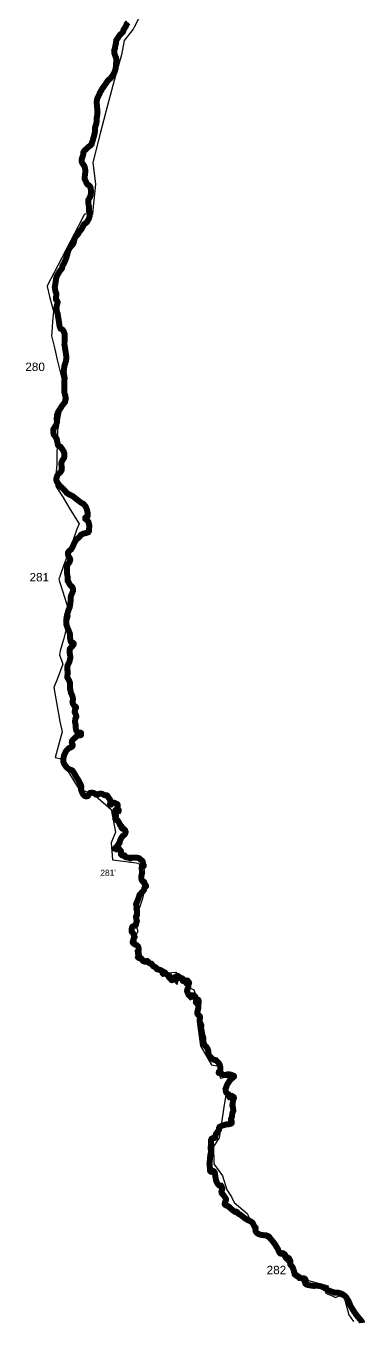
# Model space of a CAD drawing. Header units: metres. Extents: x 290946 to 378809, y 1824167 to 1998918.
# Drawn here: x 319097 to 321930, y 1845792 to 1856606 of the extents above; entities that cross this region are included whole.
import ezdxf

# ---------------------------------------------------------------- set-up
doc = ezdxf.new("R2010")
doc.units = ezdxf.units.M
for name, color, linetype in [('COASTLINE', 5, 'Continuous'), ('DISTRICT BOUNDRY', 86, 'Continuous'), ('NATURALLY PROTECTED', 3, 'Continuous')]:
    doc.layers.add(name, color=color, linetype=linetype)
doc.styles.get("Standard").update_dxf_attribs({"font": 'arial.ttf'})

msp = doc.modelspace()

# ---------------------------------------------------------------- linework, layer by layer
at = {"layer": 'COASTLINE', "const_width": 50, "flags": 128}
msp.add_lwpolyline([(319950, 1856635), (319939, 1856622), (319934, 1856607), (319928, 1856596), (319920, 1856585), (319912, 1856573), (319910, 1856561), (319905, 1856551), (319893, 1856539), (319882, 1856531), (319872, 1856516), (319858, 1856494), (319852, 1856485), (319850, 1856473), (319850, 1856462), (319846, 1856450), (319843, 1856437), (319842, 1856429), (319842, 1856419), (319836, 1856407), (319834, 1856398), (319835, 1856385), (319837, 1856372), (319841, 1856363), (319846, 1856348), (319851, 1856335), (319853, 1856319), (319851, 1856302), (319849, 1856285), (319848, 1856265), (319845, 1856242), (319836, 1856217), (319821, 1856190), (319804, 1856168), (319785, 1856152), (319774, 1856137), (319750, 1856102), (319730, 1856074), (319718, 1856051), (319692, 1855996), (319688, 1855972), (319689, 1855949), (319692, 1855918), (319695, 1855886), (319693, 1855862), (319688, 1855834), (319688, 1855812), (319685, 1855788), (319679, 1855772), (319674, 1855752), (319674, 1855732), (319672, 1855711), (319664, 1855680), (319656, 1855650), (319649, 1855629), (319645, 1855615), (319634, 1855605), (319620, 1855594), (319585, 1855562), (319577, 1855548), (319576, 1855533), (319572, 1855517), (319566, 1855500), (319562, 1855484), (319562, 1855473), (319567, 1855460), (319577, 1855445), (319585, 1855433), (319588, 1855424), (319591, 1855414), (319593, 1855400), (319592, 1855387), (319592, 1855377), (319590, 1855360), (319588, 1855343), (319587, 1855335), (319587, 1855326), (319591, 1855319), (319597, 1855306), (319603, 1855291), (319612, 1855279), (319623, 1855273), (319628, 1855268), (319634, 1855260), (319637, 1855252), (319639, 1855238), (319642, 1855223), (319640, 1855207), (319638, 1855193), (319632, 1855173), (319627, 1855164), (319620, 1855154), (319618, 1855148), (319618, 1855138), (319618, 1855126), (319621, 1855107), (319625, 1855086), (319625, 1855078), (319625, 1855071), (319623, 1855066), (319623, 1855061), (319624, 1855055), (319628, 1855047), (319630, 1855038), (319631, 1855027), (319628, 1855009), (319624, 1854997), (319616, 1854981), (319608, 1854968), (319601, 1854960), (319596, 1854956), (319589, 1854952), (319585, 1854949), (319581, 1854945), (319579, 1854940), (319571, 1854923), (319559, 1854903), (319546, 1854889), (319543, 1854884), (319539, 1854876), (319530, 1854861), (319522, 1854853), (319513, 1854845), (319507, 1854835), (319500, 1854814), (319497, 1854796), (319492, 1854784), (319483, 1854773), (319473, 1854762), (319464, 1854750), (319455, 1854736), (319450, 1854721), (319445, 1854706), (319441, 1854689), (319437, 1854675), (319433, 1854662), (319423, 1854638), (319414, 1854619), (319406, 1854605), (319401, 1854594), (319398, 1854579), (319394, 1854572), (319385, 1854562), (319378, 1854553), (319368, 1854535), (319359, 1854522), (319352, 1854506), (319348, 1854488), (319347, 1854478), (319344, 1854457), (319338, 1854422), (319339, 1854410), (319344, 1854385), (319347, 1854378), (319351, 1854367), (319351, 1854357), (319348, 1854336), (319347, 1854322), (319349, 1854316), (319356, 1854308), (319359, 1854303), (319362, 1854294), (319359, 1854283), (319356, 1854270), (319352, 1854250), (319353, 1854235), (319356, 1854215), (319362, 1854199), (319371, 1854141), (319378, 1854094), (319386, 1854074), (319401, 1854067), (319411, 1854054), (319420, 1854031), (319419, 1853940), (319429, 1853877), (319435, 1853835), (319432, 1853805), (319419, 1853765), (319412, 1853713), (319420, 1853664), (319418, 1853624), (319418, 1853580), (319418, 1853540), (319426, 1853514), (319430, 1853488), (319423, 1853460), (319399, 1853430), (319365, 1853376), (319357, 1853353), (319354, 1853324), (319356, 1853291), (319350, 1853272), (319338, 1853251), (319326, 1853232), (319325, 1853210), (319329, 1853189), (319342, 1853171), (319352, 1853157), (319358, 1853133), (319364, 1853101), (319369, 1853095), (319386, 1853086), (319398, 1853070), (319405, 1853059), (319413, 1853046), (319418, 1853032), (319419, 1853008), (319415, 1852992), (319401, 1852973), (319392, 1852948), (319394, 1852931), (319397, 1852911), (319395, 1852890), (319386, 1852875), (319364, 1852855), (319356, 1852838), (319351, 1852819), (319352, 1852806), (319356, 1852793), (319370, 1852774), (319384, 1852756), (319407, 1852736), (319423, 1852719), (319437, 1852701), (319459, 1852687), (319487, 1852674), (319555, 1852621), (319579, 1852607), (319596, 1852587), (319600, 1852577), (319607, 1852559), (319613, 1852529), (319614, 1852519), (319612, 1852507), (319605, 1852502), (319598, 1852498), (319595, 1852496), (319592, 1852492), (319592, 1852485), (319599, 1852479), (319610, 1852470), (319619, 1852458), (319623, 1852445), (319626, 1852428), (319625, 1852404), (319625, 1852388), (319622, 1852377), (319617, 1852371), (319594, 1852364), (319574, 1852359), (319556, 1852349), (319547, 1852337), (319536, 1852325), (319522, 1852315), (319517, 1852307), (319506, 1852292), (319494, 1852266), (319484, 1852244), (319475, 1852229), (319465, 1852220), (319456, 1852214), (319449, 1852203), (319448, 1852189), (319452, 1852172), (319460, 1852161), (319466, 1852149), (319467, 1852139), (319464, 1852129), (319454, 1852112), (319444, 1852100), (319441, 1852091), (319439, 1852075), (319440, 1852053), (319440, 1852030), (319443, 1852013), (319445, 1851998), (319447, 1851982), (319445, 1851969), (319447, 1851963), (319453, 1851956), (319458, 1851943), (319468, 1851928), (319478, 1851919), (319486, 1851911), (319490, 1851898), (319490, 1851881), (319480, 1851855), (319473, 1851840), (319470, 1851820), (319470, 1851796), (319467, 1851772), (319463, 1851746), (319455, 1851727), (319447, 1851703), (319440, 1851678), (319436, 1851655), (319433, 1851623), (319435, 1851600), (319441, 1851581), (319447, 1851566), (319455, 1851547), (319463, 1851528), (319466, 1851511), (319464, 1851493), (319468, 1851474), (319471, 1851458), (319473, 1851454), (319477, 1851451), (319487, 1851449), (319493, 1851446), (319496, 1851442), (319496, 1851437), (319495, 1851431), (319488, 1851423), (319478, 1851413), (319464, 1851397), (319462, 1851389), (319461, 1851380), (319462, 1851366), (319465, 1851348), (319467, 1851335), (319468, 1851329), (319467, 1851317), (319463, 1851302), (319460, 1851288), (319451, 1851271), (319445, 1851258), (319443, 1851246), (319442, 1851233), (319444, 1851225), (319443, 1851219), (319445, 1851210), (319447, 1851199), (319446, 1851189), (319444, 1851178), (319442, 1851163), (319443, 1851157), (319447, 1851151), (319453, 1851140), (319460, 1851126), (319464, 1851115), (319466, 1851104), (319466, 1851092), (319464, 1851083), (319465, 1851065), (319468, 1851054), (319473, 1851030), (319483, 1851008), (319489, 1850987), (319490, 1850976), (319489, 1850968), (319488, 1850962), (319486, 1850954), (319488, 1850941), (319495, 1850928), (319500, 1850922), (319508, 1850916), (319512, 1850913), (319515, 1850908), (319515, 1850904), (319512, 1850900), (319509, 1850894), (319507, 1850888), (319505, 1850876), (319505, 1850867), (319512, 1850849), (319516, 1850841), (319518, 1850830), (319516, 1850825), (319512, 1850819), (319509, 1850812), (319509, 1850806), (319508, 1850799), (319507, 1850787), (319509, 1850775), (319512, 1850761), (319513, 1850742), (319514, 1850725), (319518, 1850713), (319525, 1850702), (319533, 1850697), (319545, 1850697), (319552, 1850696), (319557, 1850693), (319558, 1850689), (319558, 1850683), (319557, 1850678), (319554, 1850675), (319549, 1850674), (319539, 1850675), (319533, 1850674), (319526, 1850670), (319511, 1850657), (319490, 1850637), (319484, 1850631), (319482, 1850626), (319480, 1850614), (319481, 1850608), (319486, 1850599), (319488, 1850594), (319488, 1850588), (319484, 1850581), (319478, 1850576), (319470, 1850572), (319462, 1850570), (319456, 1850567), (319450, 1850561), (319438, 1850549), (319431, 1850540), (319416, 1850507), (319413, 1850493), (319410, 1850482), (319410, 1850471), (319410, 1850455), (319414, 1850439), (319430, 1850415), (319441, 1850402), (319455, 1850391), (319464, 1850388), (319475, 1850385), (319483, 1850381), (319491, 1850371), (319502, 1850354), (319519, 1850324), (319532, 1850304), (319544, 1850282), (319551, 1850269), (319557, 1850256), (319559, 1850247), (319559, 1850238), (319558, 1850228), (319558, 1850217), (319565, 1850201), (319570, 1850187), (319577, 1850177), (319585, 1850169), (319591, 1850165), (319598, 1850164), (319607, 1850164), (319612, 1850165), (319617, 1850169), (319622, 1850179), (319628, 1850187), (319631, 1850191), (319637, 1850193), (319649, 1850194), (319661, 1850192), (319672, 1850187), (319679, 1850182), (319683, 1850178), (319689, 1850177), (319696, 1850178), (319707, 1850184), (319716, 1850186), (319723, 1850186), (319735, 1850183), (319750, 1850175), (319757, 1850173), (319763, 1850173), (319768, 1850173), (319771, 1850173), (319774, 1850171), (319777, 1850168), (319783, 1850159), (319790, 1850149), (319797, 1850141), (319801, 1850132), (319802, 1850122), (319802, 1850114), (319801, 1850104), (319800, 1850099), (319800, 1850097), (319800, 1850096), (319802, 1850094), (319805, 1850094), (319808, 1850095), (319810, 1850098), (319813, 1850102), (319817, 1850106), (319822, 1850110), (319827, 1850111), (319831, 1850111), (319838, 1850109), (319844, 1850105), (319853, 1850102), (319859, 1850098), (319862, 1850096), (319863, 1850093), (319863, 1850090), (319863, 1850087), (319862, 1850073), (319865, 1850062), (319865, 1850058), (319871, 1850051), (319873, 1850048), (319873, 1850045), (319872, 1850043), (319871, 1850041), (319869, 1850041), (319869, 1850041), (319862, 1850044), (319855, 1850048), (319849, 1850050), (319847, 1850050), (319845, 1850048), (319843, 1850045), (319842, 1850042), (319843, 1850036), (319845, 1850028), (319848, 1850021), (319849, 1850015), (319850, 1850010), (319850, 1850004), (319849, 1849998), (319846, 1849992), (319845, 1849988), (319844, 1849982), (319843, 1849978), (319844, 1849974), (319848, 1849969), (319855, 1849965), (319862, 1849963), (319865, 1849960), (319868, 1849954), (319873, 1849947), (319875, 1849942), (319878, 1849936), (319881, 1849929), (319884, 1849923), (319888, 1849918), (319893, 1849916), (319895, 1849913), (319897, 1849910), (319897, 1849907), (319897, 1849902), (319897, 1849899), (319898, 1849897), (319901, 1849894), (319905, 1849892), (319912, 1849891), (319916, 1849890), (319920, 1849887), (319924, 1849883), (319926, 1849879), (319928, 1849873), (319929, 1849869), (319929, 1849865), (319929, 1849861), (319928, 1849856), (319925, 1849849), (319922, 1849845), (319919, 1849842), (319915, 1849839), (319904, 1849830), (319897, 1849821), (319890, 1849809), (319882, 1849790), (319880, 1849780), (319879, 1849774), (319873, 1849769), (319865, 1849756), (319861, 1849752), (319860, 1849749), (319859, 1849746), (319858, 1849744), (319856, 1849741), (319851, 1849736), (319848, 1849735), (319846, 1849734), (319845, 1849733), (319844, 1849731), (319845, 1849730), (319845, 1849728), (319847, 1849728), (319849, 1849728), (319851, 1849726), (319852, 1849724), (319853, 1849721), (319854, 1849720), (319857, 1849720), (319861, 1849721), (319864, 1849725), (319866, 1849727), (319867, 1849728), (319872, 1849727), (319875, 1849726), (319877, 1849721), (319879, 1849717), (319881, 1849715), (319887, 1849710), (319890, 1849707), (319891, 1849704), (319891, 1849699), (319891, 1849693), (319890, 1849687), (319890, 1849682), (319891, 1849678), (319895, 1849674), (319899, 1849671), (319904, 1849669), (319909, 1849670), (319913, 1849671), (319915, 1849671), (319918, 1849671), (319921, 1849670), (319924, 1849666), (319927, 1849657), (319931, 1849654), (319935, 1849653), (319941, 1849653), (319948, 1849652), (319959, 1849649), (319966, 1849645), (319969, 1849645), (319972, 1849645), (319975, 1849648), (319977, 1849650), (319979, 1849652), (319987, 1849652), (320004, 1849652), (320017, 1849651), (320028, 1849650), (320036, 1849648), (320042, 1849646), (320048, 1849641), (320052, 1849637), (320067, 1849626), (320073, 1849617), (320075, 1849610), (320074, 1849602), (320074, 1849593), (320075, 1849590), (320076, 1849590), (320077, 1849588), (320080, 1849586), (320081, 1849585), (320081, 1849583), (320081, 1849581), (320079, 1849579), (320077, 1849578), (320072, 1849574), (320067, 1849571), (320066, 1849571), (320064, 1849568), (320063, 1849562), (320065, 1849551), (320067, 1849538), (320068, 1849524), (320064, 1849509), (320060, 1849493), (320060, 1849482), (320063, 1849466), (320071, 1849454), (320076, 1849452), (320080, 1849450), (320084, 1849448), (320086, 1849445), (320087, 1849442), (320087, 1849437), (320087, 1849433), (320089, 1849429), (320091, 1849427), (320095, 1849423), (320098, 1849421), (320099, 1849418), (320099, 1849415), (320099, 1849411), (320096, 1849407), (320092, 1849403), (320088, 1849399), (320086, 1849395), (320085, 1849389), (320084, 1849383), (320079, 1849375), (320072, 1849367), (320065, 1849361), (320047, 1849340), (320044, 1849334), (320039, 1849318), (320035, 1849307), (320032, 1849298), (320028, 1849288), (320020, 1849271), (320017, 1849262), (320018, 1849253), (320020, 1849246), (320022, 1849240), (320022, 1849238), (320020, 1849225), (320021, 1849216), (320025, 1849207), (320026, 1849199), (320026, 1849194), (320024, 1849187), (320024, 1849180), (320025, 1849175), (320024, 1849168), (320021, 1849163), (320017, 1849159), (320016, 1849156), (320017, 1849153), (320018, 1849147), (320018, 1849141), (320019, 1849136), (320021, 1849130), (320023, 1849125), (320024, 1849121), (320022, 1849115), (320019, 1849110), (320019, 1849105), (320018, 1849098), (320017, 1849093), (320015, 1849088), (320013, 1849085), (320010, 1849083), (320002, 1849081), (319992, 1849077), (319986, 1849074), (319984, 1849071), (319983, 1849066), (319981, 1849057), (319979, 1849047), (319979, 1849039), (319980, 1849033), (319983, 1849029), (319986, 1849026), (319990, 1849021), (319996, 1849009), (320002, 1848995), (320004, 1848990), (320004, 1848985), (320002, 1848981), (319997, 1848975), (319995, 1848970), (319995, 1848964), (319996, 1848957), (319996, 1848954), (319995, 1848952), (319992, 1848951), (319989, 1848948), (319988, 1848943), (319990, 1848939), (319997, 1848932), (320007, 1848926), (320019, 1848920), (320026, 1848917), (320031, 1848912), (320035, 1848905), (320038, 1848896), (320038, 1848887), (320038, 1848880), (320037, 1848874), (320036, 1848870), (320035, 1848869), (320034, 1848869), (320033, 1848869), (320032, 1848869), (320031, 1848868), (320031, 1848867), (320032, 1848862), (320032, 1848859), (320033, 1848850), (320034, 1848846), (320036, 1848841), (320038, 1848838), (320037, 1848836), (320035, 1848833), (320035, 1848830), (320036, 1848828), (320035, 1848825), (320033, 1848822), (320032, 1848819), (320033, 1848817), (320041, 1848812), (320046, 1848810), (320052, 1848810), (320057, 1848810), (320060, 1848808), (320063, 1848802), (320067, 1848800), (320070, 1848797), (320071, 1848794), (320073, 1848789), (320076, 1848786), (320082, 1848784), (320086, 1848782), (320090, 1848781), (320095, 1848781), (320101, 1848785), (320104, 1848786), (320107, 1848786), (320111, 1848786), (320115, 1848783), (320117, 1848778), (320120, 1848774), (320124, 1848772), (320130, 1848768), (320137, 1848765), (320141, 1848764), (320144, 1848764), (320148, 1848762), (320151, 1848758), (320155, 1848751), (320159, 1848745), (320163, 1848742), (320165, 1848740), (320170, 1848738), (320175, 1848737), (320179, 1848735), (320183, 1848732), (320185, 1848727), (320188, 1848721), (320192, 1848718), (320200, 1848717), (320210, 1848714), (320218, 1848712), (320225, 1848708), (320232, 1848705), (320236, 1848702), (320237, 1848695), (320238, 1848688), (320239, 1848684), (320240, 1848682), (320242, 1848680), (320245, 1848681), (320249, 1848684), (320251, 1848688), (320254, 1848691), (320256, 1848692), (320258, 1848691), (320260, 1848688), (320262, 1848686), (320264, 1848683), (320268, 1848678), (320274, 1848673), (320280, 1848670), (320284, 1848668), (320288, 1848666), (320288, 1848661), (320289, 1848657), (320290, 1848655), (320292, 1848654), (320296, 1848655), (320300, 1848655), (320302, 1848653), (320303, 1848650), (320302, 1848646), (320301, 1848643), (320303, 1848641), (320306, 1848640), (320309, 1848638), (320311, 1848636), (320310, 1848632), (320312, 1848629), (320315, 1848627), (320320, 1848628), (320327, 1848631), (320331, 1848635), (320334, 1848640), (320338, 1848646), (320341, 1848650), (320342, 1848651), (320343, 1848652), (320346, 1848653), (320348, 1848653), (320351, 1848652), (320352, 1848650), (320352, 1848647), (320350, 1848636), (320349, 1848632), (320349, 1848631), (320350, 1848630), (320351, 1848633), (320355, 1848643), (320357, 1848655), (320358, 1848659), (320359, 1848661), (320362, 1848662), (320368, 1848661), (320372, 1848658), (320374, 1848651), (320376, 1848647), (320378, 1848645), (320386, 1848645), (320394, 1848644), (320403, 1848641), (320407, 1848637), (320408, 1848632), (320408, 1848627), (320408, 1848623), (320409, 1848620), (320414, 1848618), (320422, 1848617), (320429, 1848617), (320434, 1848618), (320436, 1848620), (320439, 1848623), (320442, 1848624), (320446, 1848623), (320449, 1848620), (320453, 1848615), (320458, 1848608), (320458, 1848604), (320459, 1848601), (320458, 1848599), (320457, 1848597), (320455, 1848595), (320454, 1848593), (320454, 1848591), (320454, 1848588), (320455, 1848585), (320455, 1848581), (320454, 1848575), (320453, 1848569), (320450, 1848558), (320445, 1848548), (320444, 1848544), (320443, 1848536), (320445, 1848529), (320448, 1848521), (320451, 1848516), (320453, 1848509), (320455, 1848503), (320458, 1848500), (320463, 1848497), (320467, 1848495), (320471, 1848490), (320472, 1848488), (320474, 1848486), (320476, 1848487), (320477, 1848488), (320478, 1848493), (320480, 1848497), (320483, 1848500), (320485, 1848501), (320491, 1848501), (320498, 1848499), (320506, 1848495), (320512, 1848489), (320514, 1848484), (320515, 1848475), (320515, 1848472), (320516, 1848465), (320518, 1848458), (320519, 1848450), (320517, 1848441), (320518, 1848439), (320519, 1848438), (320520, 1848439), (320524, 1848447), (320528, 1848457), (320529, 1848461), (320532, 1848463), (320534, 1848463), (320537, 1848462), (320539, 1848458), (320540, 1848451), (320539, 1848438), (320537, 1848407), (320536, 1848392), (320534, 1848378), (320529, 1848364), (320528, 1848357), (320528, 1848353), (320529, 1848347), (320532, 1848342), (320535, 1848337), (320539, 1848335), (320545, 1848331), (320548, 1848328), (320551, 1848321), (320551, 1848313), (320550, 1848305), (320548, 1848289), (320549, 1848279), (320552, 1848270), (320557, 1848261), (320561, 1848252), (320563, 1848247), (320563, 1848241), (320561, 1848235), (320559, 1848228), (320559, 1848224), (320560, 1848219), (320563, 1848210), (320565, 1848204), (320566, 1848197), (320567, 1848190), (320569, 1848179), (320571, 1848169), (320574, 1848158), (320576, 1848154), (320578, 1848147), (320578, 1848142), (320580, 1848125), (320580, 1848112), (320581, 1848104), (320585, 1848095), (320587, 1848089), (320590, 1848083), (320593, 1848079), (320598, 1848074), (320603, 1848070), (320610, 1848060), (320614, 1848053), (320617, 1848046), (320620, 1848035), (320621, 1848024), (320622, 1848017), (320622, 1848013), (320622, 1848010), (320623, 1848007), (320625, 1848001), (320630, 1847995), (320634, 1847990), (320640, 1847983), (320644, 1847979), (320651, 1847971), (320655, 1847967), (320661, 1847964), (320663, 1847962), (320668, 1847960), (320674, 1847959), (320678, 1847959), (320682, 1847958), (320685, 1847957), (320687, 1847954), (320692, 1847949), (320698, 1847943), (320705, 1847936), (320709, 1847930), (320714, 1847922), (320716, 1847918), (320719, 1847909), (320720, 1847900), (320720, 1847888), (320721, 1847879), (320720, 1847874), (320716, 1847868), (320710, 1847860), (320708, 1847858), (320707, 1847854), (320707, 1847853), (320708, 1847851), (320711, 1847850), (320717, 1847849), (320724, 1847848), (320731, 1847845), (320745, 1847837), (320752, 1847835), (320757, 1847834), (320763, 1847834), (320768, 1847834), (320771, 1847834), (320774, 1847834), (320776, 1847834), (320778, 1847835), (320781, 1847838), (320783, 1847840), (320792, 1847840), (320804, 1847837), (320816, 1847834), (320828, 1847829), (320831, 1847828), (320834, 1847825), (320835, 1847822), (320835, 1847820), (320833, 1847817), (320829, 1847814), (320810, 1847799), (320803, 1847792), (320799, 1847788), (320791, 1847773), (320783, 1847761), (320779, 1847756), (320774, 1847744), (320771, 1847734), (320768, 1847726), (320766, 1847722), (320764, 1847717), (320765, 1847708), (320768, 1847692), (320772, 1847685), (320782, 1847677), (320789, 1847673), (320794, 1847665), (320796, 1847659), (320796, 1847652), (320797, 1847648), (320799, 1847646), (320801, 1847646), (320804, 1847647), (320809, 1847650), (320813, 1847655), (320816, 1847657), (320818, 1847658), (320822, 1847656), (320827, 1847653), (320830, 1847651), (320833, 1847649), (320834, 1847646), (320834, 1847640), (320832, 1847634), (320830, 1847628), (320828, 1847623), (320826, 1847618), (320826, 1847613), (320825, 1847605), (320824, 1847597), (320823, 1847589), (320822, 1847583), (320822, 1847577), (320825, 1847567), (320827, 1847557), (320828, 1847548), (320829, 1847539), (320829, 1847533), (320827, 1847528), (320824, 1847521), (320821, 1847514), (320820, 1847507), (320819, 1847496), (320818, 1847487), (320815, 1847476), (320812, 1847471), (320810, 1847466), (320809, 1847461), (320810, 1847455), (320814, 1847448), (320816, 1847444), (320817, 1847440), (320817, 1847436), (320816, 1847433), (320815, 1847430), (320811, 1847427), (320805, 1847426), (320791, 1847422), (320780, 1847422), (320775, 1847421), (320765, 1847419), (320758, 1847417), (320746, 1847413), (320730, 1847408), (320719, 1847402), (320715, 1847400), (320712, 1847396), (320710, 1847391), (320710, 1847383), (320709, 1847375), (320704, 1847367), (320697, 1847358), (320691, 1847349), (320686, 1847343), (320684, 1847339), (320680, 1847327), (320677, 1847316), (320676, 1847309), (320672, 1847306), (320663, 1847304), (320655, 1847304), (320648, 1847301), (320647, 1847299), (320644, 1847293), (320642, 1847285), (320642, 1847277), (320644, 1847266), (320644, 1847257), (320643, 1847246), (320640, 1847233), (320640, 1847214), (320644, 1847202), (320644, 1847191), (320641, 1847179), (320637, 1847162), (320635, 1847143), (320634, 1847128), (320632, 1847108), (320630, 1847092), (320632, 1847073), (320634, 1847057), (320634, 1847043), (320635, 1847033), (320637, 1847029), (320641, 1847025), (320644, 1847024), (320648, 1847025), (320652, 1847032), (320662, 1847031), (320670, 1847025), (320675, 1847016), (320680, 1846981), (320685, 1846953), (320692, 1846935), (320699, 1846924), (320703, 1846917), (320708, 1846912), (320716, 1846909), (320722, 1846909), (320724, 1846909), (320727, 1846909), (320729, 1846906), (320730, 1846901), (320731, 1846895), (320735, 1846890), (320737, 1846885), (320736, 1846877), (320734, 1846869), (320731, 1846863), (320730, 1846857), (320731, 1846850), (320734, 1846844), (320742, 1846836), (320748, 1846828), (320761, 1846809), (320767, 1846799), (320768, 1846791), (320766, 1846780), (320759, 1846766), (320758, 1846761), (320757, 1846755), (320758, 1846751), (320763, 1846746), (320777, 1846740), (320789, 1846735), (320798, 1846727), (320808, 1846717), (320833, 1846696), (320839, 1846692), (320846, 1846689), (320853, 1846689), (320855, 1846690), (320859, 1846688), (320864, 1846683), (320868, 1846677), (320874, 1846673), (320886, 1846667), (320910, 1846648), (320921, 1846638), (320932, 1846632), (320941, 1846625), (320947, 1846622), (320956, 1846618), (320965, 1846614), (320974, 1846610), (320983, 1846604), (320990, 1846598), (320994, 1846589), (321001, 1846577), (321006, 1846566), (321009, 1846562), (321015, 1846557), (321016, 1846553), (321015, 1846547), (321014, 1846537), (321015, 1846529), (321021, 1846519), (321031, 1846509), (321042, 1846503), (321061, 1846497), (321074, 1846495), (321094, 1846493), (321102, 1846493), (321116, 1846489), (321129, 1846480), (321140, 1846465), (321164, 1846436), (321181, 1846413), (321187, 1846402), (321201, 1846380), (321211, 1846355), (321217, 1846346), (321222, 1846341), (321228, 1846340), (321235, 1846343), (321241, 1846344), (321248, 1846342), (321258, 1846335), (321263, 1846327), (321266, 1846324), (321268, 1846320), (321269, 1846316), (321269, 1846313), (321269, 1846310), (321270, 1846308), (321272, 1846306), (321275, 1846305), (321279, 1846306), (321284, 1846306), (321287, 1846305), (321291, 1846303), (321296, 1846298), (321299, 1846292), (321303, 1846285), (321306, 1846278), (321306, 1846274), (321307, 1846265), (321306, 1846258), (321305, 1846252), (321305, 1846250), (321306, 1846247), (321310, 1846243), (321317, 1846237), (321320, 1846232), (321324, 1846226), (321327, 1846221), (321330, 1846211), (321334, 1846202), (321337, 1846186), (321341, 1846174), (321342, 1846167), (321345, 1846165), (321347, 1846162), (321351, 1846160), (321355, 1846157), (321357, 1846155), (321361, 1846153), (321365, 1846150), (321370, 1846147), (321375, 1846143), (321378, 1846139), (321381, 1846136), (321383, 1846135), (321387, 1846135), (321392, 1846135), (321396, 1846135), (321400, 1846134), (321403, 1846133), (321406, 1846133), (321409, 1846134), (321413, 1846134), (321418, 1846133), (321423, 1846132), (321427, 1846129), (321430, 1846126), (321433, 1846121), (321434, 1846117), (321434, 1846112), (321433, 1846107), (321430, 1846102), (321429, 1846101), (321428, 1846100), (321429, 1846097), (321431, 1846095), (321432, 1846093), (321432, 1846091), (321432, 1846089), (321434, 1846086), (321440, 1846082), (321447, 1846079), (321457, 1846077), (321470, 1846075), (321484, 1846072), (321501, 1846070), (321510, 1846071), (321518, 1846072), (321531, 1846072), (321546, 1846070), (321563, 1846066), (321581, 1846059), (321590, 1846054), (321605, 1846044), (321616, 1846037), (321639, 1846026), (321662, 1846019), (321671, 1846015), (321678, 1846013), (321685, 1846013), (321691, 1846013), (321705, 1846013), (321722, 1846009), (321736, 1846003), (321754, 1845992), (321768, 1845980), (321773, 1845973), (321780, 1845962), (321790, 1845946), (321798, 1845929), (321806, 1845909), (321817, 1845889), (321836, 1845858), (321857, 1845827), (321889, 1845789), (321901, 1845774), (321904, 1845769), (321905, 1845760)], dxfattribs=at)
at = {"layer": 'DISTRICT BOUNDRY'}
msp.add_polyline3d([(320102, 1856788, 0), (320001, 1856595, 0), (319992, 1856579, 0), (319918, 1856483, 0), (319896, 1856363, 0), (319835, 1856149, 0), (319777, 1855939, 0), (319718, 1855707, 0), (319657, 1855463, 0), (319679, 1855282, 0), (319657, 1855067, 0), (319654, 1855029, 0), (319638, 1855031, 0), (319593, 1855035, 0), (319584, 1855025, 0), (319533, 1854927, 0), (319330, 1854537, 0), (319281, 1854443, 0), (319275, 1854426, 0), (319295, 1854344, 0), (319328, 1854219, 0), (319320, 1854133, 0), (319312, 1854045, 0), (319310, 1854015, 0), (319316, 1853991, 0), (319338, 1853903, 0), (319359, 1853814, 0), (319379, 1853725, 0), (319402, 1853636, 0), (319417, 1853565, 0), (319407, 1853497, 0), (319376, 1853307, 0), (319362, 1853219, 0), (319361, 1853130, 0), (319356, 1853038, 0), (319354, 1852941, 0), (319347, 1852848, 0), (319347, 1852757, 0), (319355, 1852742, 0), (319407, 1852662, 0), (319457, 1852577, 0), (319509, 1852496, 0), (319541, 1852441, 0), (319523, 1852397, 0), (319488, 1852299, 0), (319452, 1852199, 0), (319413, 1852098, 0), (319379, 1852003, 0), (319372, 1851979, 0), (319378, 1851960, 0), (319405, 1851873, 0), (319433, 1851785, 0), (319458, 1851704, 0), (319464, 1851671, 0), (319437, 1851573, 0), (319410, 1851476, 0), (319382, 1851379, 0), (319377, 1851347, 0), (319397, 1851294, 0), (319405, 1851269, 0), (319360, 1851150, 0), (319331, 1851073, 0), (319369, 1850853, 0), (319379, 1850788, 0), (319400, 1850702, 0), (319342, 1850487, 0), (319394, 1850476, 0), (319415, 1850468, 0), (319410, 1850432, 0), (319533, 1850236, 0), (319678, 1850169, 0), (319810, 1850053, 0), (319846, 1849864, 0), (319810, 1849774, 0), (319821, 1849632, 0), (320040, 1849606, 0), (320083, 1849471, 0), (320097, 1849423, 0), (320072, 1849310, 0), (320028, 1849183, 0), (320016, 1849091, 0), (320032, 1849034, 0), (319996, 1848966, 0), (320053, 1848878, 0), (320065, 1848795, 0), (320283, 1848689, 0), (320350, 1848694, 0), (320423, 1848584, 0), (320500, 1848546, 0), (320554, 1848390, 0), (320526, 1848280, 0), (320555, 1848078, 0), (320648, 1847918, 0), (320705, 1847908, 0), (320720, 1847807, 0), (320746, 1847813, 0), (320754, 1847825, 0), (320794, 1847830, 0), (320756, 1847600, 0), (320710, 1847307, 0), (320665, 1847235, 0), (320667, 1847091, 0), (320739, 1846991, 0), (320774, 1846874, 0), (320814, 1846816, 0), (320836, 1846768, 0), (320945, 1846675, 0), (321008, 1846548, 0), (321129, 1846452, 0), (321191, 1846411, 0), (321250, 1846295, 0), (321359, 1846181, 0), (321456, 1846114, 0), (321621, 1846072, 0), (321598, 1846008, 0), (321649, 1845991, 0), (321684, 1845974, 0), (321714, 1845986, 0), (321754, 1845972, 0), (321795, 1845827, 0), (321833, 1845773, 0)], dxfattribs=at)
at = {"layer": 'NATURALLY PROTECTED', "const_width": 50, "flags": 128}
for points in [[(319385, 1854076), (319386, 1854074), (319401, 1854067), (319411, 1854054), (319420, 1854031), (319419, 1853940), (319429, 1853877), (319435, 1853835), (319432, 1853805), (319419, 1853765), (319412, 1853713), (319420, 1853664), (319418, 1853624), (319418, 1853580), (319418, 1853540), (319426, 1853514), (319430, 1853488), (319423, 1853460), (319399, 1853430), (319381, 1853401)], [(319353, 1852803), (319356, 1852793), (319370, 1852774), (319384, 1852756), (319407, 1852736), (319423, 1852719), (319437, 1852701), (319459, 1852687), (319487, 1852674), (319555, 1852621), (319579, 1852607), (319596, 1852587), (319600, 1852577), (319607, 1852559), (319613, 1852529), (319614, 1852519), (319612, 1852507), (319605, 1852502), (319598, 1852498), (319595, 1852496), (319592, 1852492), (319592, 1852485), (319599, 1852479), (319610, 1852470), (319619, 1852458), (319623, 1852445), (319626, 1852428), (319625, 1852404), (319625, 1852388), (319622, 1852377), (319617, 1852371), (319594, 1852364), (319574, 1852359), (319556, 1852349), (319547, 1852337), (319536, 1852325), (319522, 1852315), (319517, 1852307), (319506, 1852292), (319494, 1852266), (319484, 1852244), (319475, 1852229), (319465, 1852220), (319456, 1852214), (319449, 1852203), (319448, 1852189), (319452, 1852172), (319460, 1852161), (319466, 1852149), (319467, 1852139), (319464, 1852129), (319454, 1852112), (319444, 1852100), (319441, 1852091), (319439, 1852075), (319440, 1852053), (319440, 1852030), (319443, 1852013), (319445, 1851998), (319447, 1851982), (319445, 1851969), (319447, 1851963), (319453, 1851956), (319458, 1851943), (319468, 1851928), (319478, 1851919), (319486, 1851911), (319490, 1851898), (319490, 1851881), (319480, 1851855), (319473, 1851840), (319470, 1851820), (319470, 1851796), (319467, 1851772), (319463, 1851746), (319455, 1851727), (319447, 1851703), (319440, 1851678), (319436, 1851655), (319433, 1851623), (319435, 1851600), (319441, 1851581), (319447, 1851566), (319455, 1851547), (319463, 1851528), (319466, 1851511), (319464, 1851493), (319468, 1851474), (319471, 1851458), (319473, 1851454), (319477, 1851451), (319487, 1851449), (319493, 1851446), (319496, 1851442), (319496, 1851437), (319495, 1851431), (319488, 1851423), (319478, 1851413), (319464, 1851397), (319462, 1851389), (319461, 1851380), (319462, 1851366), (319465, 1851348), (319467, 1851335), (319468, 1851329), (319467, 1851317), (319463, 1851302), (319460, 1851288), (319451, 1851271), (319445, 1851258), (319443, 1851246), (319442, 1851233), (319444, 1851225), (319443, 1851219), (319445, 1851210), (319447, 1851199), (319446, 1851189), (319444, 1851178), (319442, 1851163), (319443, 1851157), (319447, 1851151), (319453, 1851140), (319460, 1851126), (319464, 1851115), (319466, 1851104), (319466, 1851092), (319464, 1851083), (319465, 1851065), (319468, 1851054), (319469, 1851048)], [(319469, 1851048), (319473, 1851030), (319483, 1851008), (319489, 1850987), (319490, 1850976), (319489, 1850968), (319488, 1850962), (319486, 1850954), (319488, 1850941), (319495, 1850928), (319500, 1850922), (319508, 1850916), (319512, 1850913), (319515, 1850908), (319515, 1850904), (319512, 1850900), (319509, 1850894), (319507, 1850888), (319505, 1850876), (319505, 1850867), (319512, 1850849), (319516, 1850841), (319518, 1850830), (319516, 1850825), (319512, 1850819), (319509, 1850812), (319509, 1850806), (319508, 1850799), (319507, 1850787), (319509, 1850775), (319512, 1850761), (319513, 1850742), (319514, 1850725), (319518, 1850713), (319525, 1850702), (319533, 1850697), (319545, 1850697), (319552, 1850696), (319557, 1850693), (319558, 1850689), (319558, 1850683), (319557, 1850678), (319554, 1850675), (319549, 1850674), (319539, 1850675), (319533, 1850674), (319526, 1850670), (319511, 1850657), (319490, 1850637), (319484, 1850631), (319482, 1850626), (319480, 1850614), (319481, 1850608), (319486, 1850599), (319488, 1850594), (319488, 1850588), (319484, 1850581), (319478, 1850576), (319470, 1850572), (319462, 1850570), (319456, 1850567), (319450, 1850561), (319438, 1850549), (319431, 1850540), (319416, 1850507), (319413, 1850493), (319410, 1850482), (319410, 1850471), (319410, 1850455), (319414, 1850439), (319430, 1850415), (319441, 1850402), (319455, 1850391), (319464, 1850388), (319475, 1850385), (319483, 1850381), (319491, 1850371), (319502, 1850354), (319519, 1850324), (319532, 1850304), (319544, 1850282), (319551, 1850269), (319557, 1850256), (319559, 1850247), (319559, 1850238), (319558, 1850228), (319558, 1850217), (319565, 1850201), (319570, 1850187), (319577, 1850177), (319585, 1850169), (319591, 1850165), (319598, 1850164), (319607, 1850164), (319612, 1850165), (319617, 1850169), (319622, 1850179), (319628, 1850187), (319631, 1850191), (319637, 1850193), (319649, 1850194), (319661, 1850192), (319672, 1850187), (319679, 1850182), (319683, 1850178), (319689, 1850177), (319696, 1850178), (319707, 1850184), (319716, 1850186), (319723, 1850186), (319735, 1850183), (319750, 1850175), (319757, 1850173), (319763, 1850173), (319768, 1850173), (319771, 1850173), (319774, 1850171), (319777, 1850168), (319783, 1850159), (319790, 1850149), (319797, 1850141), (319801, 1850132), (319802, 1850122), (319802, 1850114), (319801, 1850104), (319800, 1850099), (319800, 1850097), (319800, 1850096), (319802, 1850094), (319805, 1850094), (319808, 1850095), (319810, 1850098), (319813, 1850102), (319817, 1850106), (319822, 1850110), (319827, 1850111), (319831, 1850111), (319838, 1850109), (319844, 1850105), (319853, 1850102), (319859, 1850098), (319862, 1850096), (319863, 1850093), (319863, 1850090), (319863, 1850087), (319862, 1850073), (319865, 1850062), (319865, 1850058), (319871, 1850051), (319873, 1850048), (319873, 1850045), (319872, 1850043), (319871, 1850041), (319869, 1850041), (319869, 1850041), (319862, 1850044), (319855, 1850048), (319849, 1850050), (319847, 1850050), (319845, 1850048), (319843, 1850045), (319842, 1850042), (319843, 1850036), (319845, 1850028), (319848, 1850021), (319849, 1850015), (319850, 1850010), (319850, 1850004), (319849, 1849998), (319846, 1849992), (319845, 1849988), (319844, 1849982), (319843, 1849978), (319844, 1849974), (319848, 1849969), (319855, 1849965), (319862, 1849963), (319865, 1849960), (319868, 1849954), (319873, 1849947), (319875, 1849942), (319878, 1849936), (319881, 1849929), (319884, 1849923), (319888, 1849918), (319893, 1849916), (319895, 1849913), (319897, 1849910), (319897, 1849907), (319897, 1849902), (319897, 1849899), (319898, 1849897), (319901, 1849894), (319905, 1849892), (319912, 1849891), (319916, 1849890), (319920, 1849887), (319924, 1849883), (319926, 1849879), (319928, 1849873), (319929, 1849869), (319929, 1849865), (319929, 1849861), (319928, 1849856), (319925, 1849849), (319922, 1849845), (319919, 1849842), (319915, 1849839), (319904, 1849830), (319897, 1849821), (319890, 1849809), (319882, 1849790), (319880, 1849780), (319879, 1849774), (319873, 1849769), (319865, 1849756), (319861, 1849752), (319860, 1849749), (319859, 1849746), (319858, 1849744), (319856, 1849741), (319851, 1849736), (319848, 1849735), (319846, 1849734), (319845, 1849733), (319844, 1849731), (319845, 1849730), (319845, 1849728), (319847, 1849728), (319849, 1849728), (319851, 1849726), (319852, 1849724), (319853, 1849721), (319854, 1849720), (319857, 1849720), (319861, 1849721), (319864, 1849725), (319866, 1849727), (319867, 1849728), (319872, 1849727), (319875, 1849726), (319877, 1849721), (319879, 1849717), (319881, 1849715), (319887, 1849710), (319890, 1849707), (319891, 1849704), (319891, 1849699), (319891, 1849693), (319890, 1849687), (319890, 1849682), (319891, 1849678), (319895, 1849674), (319899, 1849671), (319904, 1849669), (319909, 1849670), (319913, 1849671), (319915, 1849671), (319918, 1849671), (319921, 1849670), (319924, 1849666), (319927, 1849657), (319931, 1849654), (319935, 1849653), (319941, 1849653), (319948, 1849652), (319959, 1849649), (319966, 1849645), (319969, 1849645), (319972, 1849645), (319975, 1849648), (319977, 1849650), (319979, 1849652), (319987, 1849652), (320004, 1849652), (320017, 1849651), (320028, 1849650), (320036, 1849648), (320042, 1849646), (320048, 1849641), (320052, 1849637), (320067, 1849626), (320073, 1849617), (320075, 1849610), (320074, 1849602), (320074, 1849593), (320075, 1849590), (320076, 1849590), (320077, 1849588), (320080, 1849586), (320081, 1849585), (320081, 1849583), (320081, 1849581), (320079, 1849579), (320077, 1849578), (320072, 1849574), (320067, 1849571), (320066, 1849571), (320064, 1849568), (320063, 1849562), (320065, 1849551), (320067, 1849538), (320068, 1849524), (320064, 1849509), (320060, 1849493), (320060, 1849482), (320063, 1849466), (320071, 1849454), (320076, 1849452), (320080, 1849450), (320084, 1849448), (320086, 1849445), (320087, 1849442), (320087, 1849437), (320087, 1849433), (320089, 1849429), (320091, 1849427), (320095, 1849423), (320098, 1849421), (320099, 1849418), (320099, 1849415), (320099, 1849411), (320096, 1849407), (320092, 1849403), (320088, 1849399), (320086, 1849395), (320085, 1849389), (320084, 1849383), (320079, 1849375), (320072, 1849367), (320065, 1849361), (320047, 1849340), (320044, 1849334), (320039, 1849318), (320035, 1849307), (320032, 1849298), (320028, 1849288), (320020, 1849271), (320017, 1849262), (320018, 1849253), (320020, 1849246), (320022, 1849240), (320022, 1849238), (320020, 1849225), (320021, 1849216), (320025, 1849207), (320026, 1849199), (320026, 1849194), (320024, 1849187), (320024, 1849180), (320025, 1849175), (320024, 1849168), (320021, 1849163), (320017, 1849159), (320016, 1849156), (320017, 1849153), (320018, 1849147), (320018, 1849141), (320019, 1849136), (320021, 1849130), (320023, 1849125), (320024, 1849121), (320022, 1849115), (320019, 1849110), (320019, 1849105), (320018, 1849098), (320017, 1849093), (320015, 1849088), (320013, 1849085), (320010, 1849083), (320002, 1849081), (319992, 1849077), (319986, 1849074), (319984, 1849071), (319983, 1849066), (319981, 1849057), (319979, 1849047), (319979, 1849039), (319980, 1849033), (319983, 1849029), (319986, 1849026), (319990, 1849021), (319996, 1849009), (320002, 1848995), (320004, 1848990), (320004, 1848985), (320002, 1848981), (319997, 1848975), (319995, 1848970), (319995, 1848964), (319996, 1848957), (319996, 1848954), (319995, 1848952), (319992, 1848951), (319989, 1848948), (319988, 1848943), (319990, 1848939), (319997, 1848932), (320007, 1848926), (320019, 1848920), (320026, 1848917), (320031, 1848912), (320035, 1848905), (320038, 1848896), (320038, 1848887), (320038, 1848880), (320037, 1848874), (320036, 1848870), (320035, 1848869), (320034, 1848869), (320033, 1848869), (320032, 1848869), (320031, 1848868), (320031, 1848867), (320032, 1848862), (320032, 1848859), (320033, 1848850), (320034, 1848846), (320036, 1848841), (320038, 1848838), (320037, 1848836), (320035, 1848833), (320035, 1848830), (320036, 1848828), (320035, 1848825), (320033, 1848822), (320032, 1848819), (320033, 1848817), (320041, 1848812), (320046, 1848810), (320052, 1848810), (320057, 1848810), (320060, 1848808), (320063, 1848802), (320067, 1848800), (320070, 1848797), (320071, 1848794), (320073, 1848789), (320076, 1848786), (320082, 1848784), (320086, 1848782), (320090, 1848781), (320095, 1848781), (320101, 1848785), (320104, 1848786), (320107, 1848786), (320111, 1848786), (320115, 1848783), (320117, 1848778), (320120, 1848774), (320124, 1848772), (320130, 1848768), (320137, 1848765), (320141, 1848764), (320144, 1848764), (320148, 1848762), (320151, 1848758), (320155, 1848751), (320159, 1848745), (320163, 1848742), (320165, 1848740), (320170, 1848738), (320175, 1848737), (320179, 1848735), (320183, 1848732), (320185, 1848727), (320188, 1848721), (320192, 1848718), (320200, 1848717), (320210, 1848714), (320218, 1848712), (320225, 1848708), (320232, 1848705), (320236, 1848702), (320237, 1848695), (320238, 1848688), (320239, 1848684), (320240, 1848682), (320242, 1848680), (320245, 1848681), (320249, 1848684), (320251, 1848688), (320254, 1848691), (320256, 1848692), (320258, 1848691), (320260, 1848688), (320262, 1848686), (320264, 1848683), (320268, 1848678), (320274, 1848673), (320280, 1848670), (320284, 1848668), (320288, 1848666), (320288, 1848661), (320289, 1848657), (320290, 1848655), (320292, 1848654), (320296, 1848655), (320300, 1848655), (320302, 1848653), (320303, 1848650), (320302, 1848646), (320301, 1848643), (320303, 1848641), (320306, 1848640), (320309, 1848638), (320311, 1848636), (320310, 1848632), (320312, 1848629), (320315, 1848627), (320320, 1848628), (320327, 1848631), (320331, 1848635), (320334, 1848640), (320338, 1848646), (320341, 1848650), (320342, 1848651), (320343, 1848652), (320346, 1848653), (320348, 1848653), (320351, 1848652), (320352, 1848650), (320352, 1848647), (320350, 1848636), (320349, 1848632), (320349, 1848631), (320350, 1848630), (320351, 1848633), (320355, 1848643), (320357, 1848655), (320358, 1848659), (320359, 1848661), (320362, 1848662), (320368, 1848661), (320372, 1848658), (320374, 1848651), (320376, 1848647), (320378, 1848645), (320386, 1848645), (320394, 1848644), (320403, 1848641), (320407, 1848637), (320408, 1848632), (320408, 1848627), (320408, 1848623), (320409, 1848620), (320414, 1848618), (320422, 1848617), (320429, 1848617), (320434, 1848618), (320436, 1848620), (320439, 1848623), (320442, 1848624), (320446, 1848623), (320449, 1848620), (320453, 1848615), (320458, 1848608), (320458, 1848604), (320459, 1848601), (320458, 1848599), (320457, 1848597), (320455, 1848595), (320454, 1848593), (320454, 1848591), (320454, 1848588), (320455, 1848585), (320455, 1848581), (320454, 1848575), (320453, 1848569), (320450, 1848558), (320445, 1848548), (320444, 1848544), (320443, 1848536), (320445, 1848529), (320448, 1848521), (320451, 1848516), (320453, 1848509), (320455, 1848503), (320458, 1848500), (320463, 1848497), (320467, 1848495), (320471, 1848490), (320472, 1848488), (320474, 1848486), (320476, 1848487), (320477, 1848488), (320478, 1848493), (320480, 1848497), (320483, 1848500), (320485, 1848501), (320491, 1848501), (320498, 1848499), (320506, 1848495), (320512, 1848489), (320514, 1848484), (320515, 1848475), (320515, 1848472), (320516, 1848465), (320518, 1848458), (320519, 1848450), (320517, 1848441), (320518, 1848439), (320519, 1848438), (320520, 1848439), (320524, 1848447), (320528, 1848457), (320529, 1848461), (320532, 1848463), (320534, 1848463), (320537, 1848462), (320539, 1848458), (320540, 1848451), (320539, 1848438), (320537, 1848407), (320536, 1848392), (320534, 1848378), (320529, 1848364), (320528, 1848357), (320528, 1848353), (320529, 1848347), (320532, 1848342), (320535, 1848337), (320539, 1848335), (320545, 1848331), (320548, 1848328), (320551, 1848321), (320551, 1848313), (320550, 1848305), (320548, 1848289), (320549, 1848279), (320552, 1848270), (320557, 1848261), (320561, 1848252), (320563, 1848247), (320563, 1848241), (320561, 1848235), (320559, 1848228), (320559, 1848224), (320560, 1848219), (320563, 1848210), (320565, 1848204), (320566, 1848197), (320567, 1848190), (320569, 1848179), (320571, 1848169), (320574, 1848158), (320576, 1848154), (320578, 1848147), (320578, 1848142), (320580, 1848125), (320580, 1848112), (320581, 1848104), (320585, 1848095), (320587, 1848089), (320590, 1848083), (320593, 1848079), (320598, 1848074), (320603, 1848070), (320610, 1848060), (320614, 1848053), (320617, 1848046), (320620, 1848035), (320621, 1848024), (320622, 1848017), (320622, 1848013), (320622, 1848010), (320623, 1848007), (320625, 1848001), (320630, 1847995), (320634, 1847990), (320640, 1847983), (320644, 1847979), (320651, 1847971), (320655, 1847967), (320661, 1847964), (320663, 1847962), (320668, 1847960), (320674, 1847959), (320678, 1847959), (320682, 1847958), (320685, 1847957), (320687, 1847954), (320692, 1847949), (320698, 1847943), (320705, 1847936), (320709, 1847930), (320714, 1847922), (320716, 1847918), (320719, 1847909), (320720, 1847900), (320720, 1847888), (320721, 1847879), (320720, 1847874), (320716, 1847868), (320710, 1847860), (320708, 1847858), (320707, 1847854), (320707, 1847853), (320708, 1847851), (320711, 1847850), (320717, 1847849), (320724, 1847848), (320731, 1847845), (320745, 1847837), (320752, 1847835), (320757, 1847834), (320763, 1847834), (320768, 1847834), (320771, 1847834), (320774, 1847834), (320776, 1847834), (320778, 1847835), (320781, 1847838), (320783, 1847840), (320792, 1847840), (320804, 1847837), (320816, 1847834), (320828, 1847829), (320831, 1847828), (320834, 1847825), (320835, 1847822), (320835, 1847820), (320833, 1847817), (320829, 1847814), (320810, 1847799), (320803, 1847792), (320799, 1847788), (320791, 1847773), (320783, 1847761), (320779, 1847756), (320774, 1847744), (320771, 1847734), (320768, 1847726), (320766, 1847722), (320764, 1847717), (320765, 1847708), (320768, 1847692), (320772, 1847685), (320782, 1847677), (320789, 1847673), (320794, 1847665), (320796, 1847659), (320796, 1847652), (320797, 1847648), (320799, 1847646), (320801, 1847646), (320804, 1847647), (320809, 1847650), (320813, 1847655), (320816, 1847657), (320818, 1847658), (320822, 1847656), (320827, 1847653), (320830, 1847651), (320833, 1847649), (320834, 1847646), (320834, 1847640), (320832, 1847634), (320830, 1847628), (320828, 1847623), (320826, 1847618), (320826, 1847613), (320825, 1847605), (320824, 1847597), (320823, 1847589), (320822, 1847583), (320822, 1847577), (320825, 1847567), (320827, 1847557), (320828, 1847548), (320829, 1847539), (320829, 1847533), (320827, 1847528), (320824, 1847521), (320821, 1847514), (320820, 1847507), (320819, 1847496), (320818, 1847487), (320815, 1847476), (320812, 1847471), (320810, 1847466), (320809, 1847461), (320810, 1847455), (320814, 1847448), (320816, 1847444), (320817, 1847440), (320817, 1847436), (320816, 1847433), (320815, 1847430), (320811, 1847427), (320805, 1847426), (320791, 1847422), (320780, 1847422), (320775, 1847421), (320765, 1847419), (320758, 1847417), (320746, 1847413), (320730, 1847408), (320719, 1847402), (320715, 1847400), (320712, 1847396), (320710, 1847391), (320710, 1847383), (320709, 1847375), (320704, 1847367), (320697, 1847358), (320691, 1847349), (320686, 1847343), (320684, 1847339), (320680, 1847327), (320677, 1847316), (320676, 1847309), (320672, 1847306)], [(320945, 1846623), (320947, 1846622), (320956, 1846618), (320965, 1846614), (320974, 1846610), (320983, 1846604), (320990, 1846598), (320994, 1846589), (321001, 1846577), (321006, 1846566), (321009, 1846562), (321015, 1846557), (321016, 1846553), (321015, 1846547), (321014, 1846537), (321015, 1846529), (321021, 1846519), (321031, 1846509), (321042, 1846503), (321061, 1846497), (321074, 1846495), (321094, 1846493), (321102, 1846493), (321116, 1846489), (321129, 1846480), (321140, 1846465), (321164, 1846436), (321181, 1846413), (321187, 1846402), (321201, 1846380), (321211, 1846355), (321217, 1846346), (321222, 1846341), (321228, 1846340), (321235, 1846343), (321241, 1846344), (321248, 1846342), (321258, 1846335), (321263, 1846327), (321266, 1846324), (321268, 1846320), (321269, 1846316), (321269, 1846313), (321269, 1846310), (321270, 1846308), (321272, 1846306), (321275, 1846305), (321279, 1846306), (321284, 1846306), (321287, 1846305), (321291, 1846303), (321296, 1846298), (321299, 1846292), (321303, 1846285), (321306, 1846278), (321306, 1846274), (321307, 1846265), (321306, 1846258), (321305, 1846252), (321305, 1846250), (321306, 1846247), (321310, 1846243), (321317, 1846237), (321320, 1846232), (321324, 1846226), (321327, 1846221), (321330, 1846211), (321334, 1846202), (321337, 1846186), (321341, 1846174), (321342, 1846167), (321345, 1846165), (321347, 1846162), (321351, 1846160), (321355, 1846157), (321357, 1846155), (321361, 1846153), (321365, 1846150), (321370, 1846147), (321375, 1846143), (321378, 1846139), (321381, 1846136), (321383, 1846135), (321387, 1846135), (321392, 1846135), (321396, 1846135), (321400, 1846134), (321403, 1846133), (321406, 1846133), (321409, 1846134), (321413, 1846134), (321418, 1846133), (321423, 1846132), (321427, 1846129), (321430, 1846126), (321433, 1846121), (321434, 1846117), (321434, 1846112), (321433, 1846107), (321430, 1846102), (321429, 1846101), (321428, 1846100), (321429, 1846097), (321431, 1846095), (321432, 1846093), (321432, 1846091), (321432, 1846089), (321434, 1846086), (321440, 1846082), (321447, 1846079), (321457, 1846077), (321470, 1846075), (321484, 1846072), (321501, 1846070), (321510, 1846071), (321518, 1846072), (321531, 1846072), (321546, 1846070), (321563, 1846066), (321581, 1846059), (321590, 1846054), (321605, 1846044), (321616, 1846037), (321639, 1846026), (321662, 1846019), (321671, 1846015), (321678, 1846013), (321685, 1846013), (321691, 1846013), (321705, 1846013), (321722, 1846009), (321736, 1846003), (321745, 1845998)]]:
    msp.add_lwpolyline(points, dxfattribs=at)

# ---------------------------------------------------------------- texts
at = {"layer": 'NATURALLY PROTECTED', "attachment_point": 1}
for s, width, insert, char_height in [('280', 95.17, (319092, 1853790), 70), ('281', 158.82, (319127, 1852031), 70), ("\\pxt1;281'", 246.61, (319719, 1849550), 50), ('282', 95.17, (321108, 1846238), 70)]:
    msp.add_mtext_dynamic_manual_height_columns(s, width=width, gutter_width=1, heights=[0], dxfattribs=dict(at, insert=insert, char_height=char_height))

doc.saveas('drawing.dxf')
